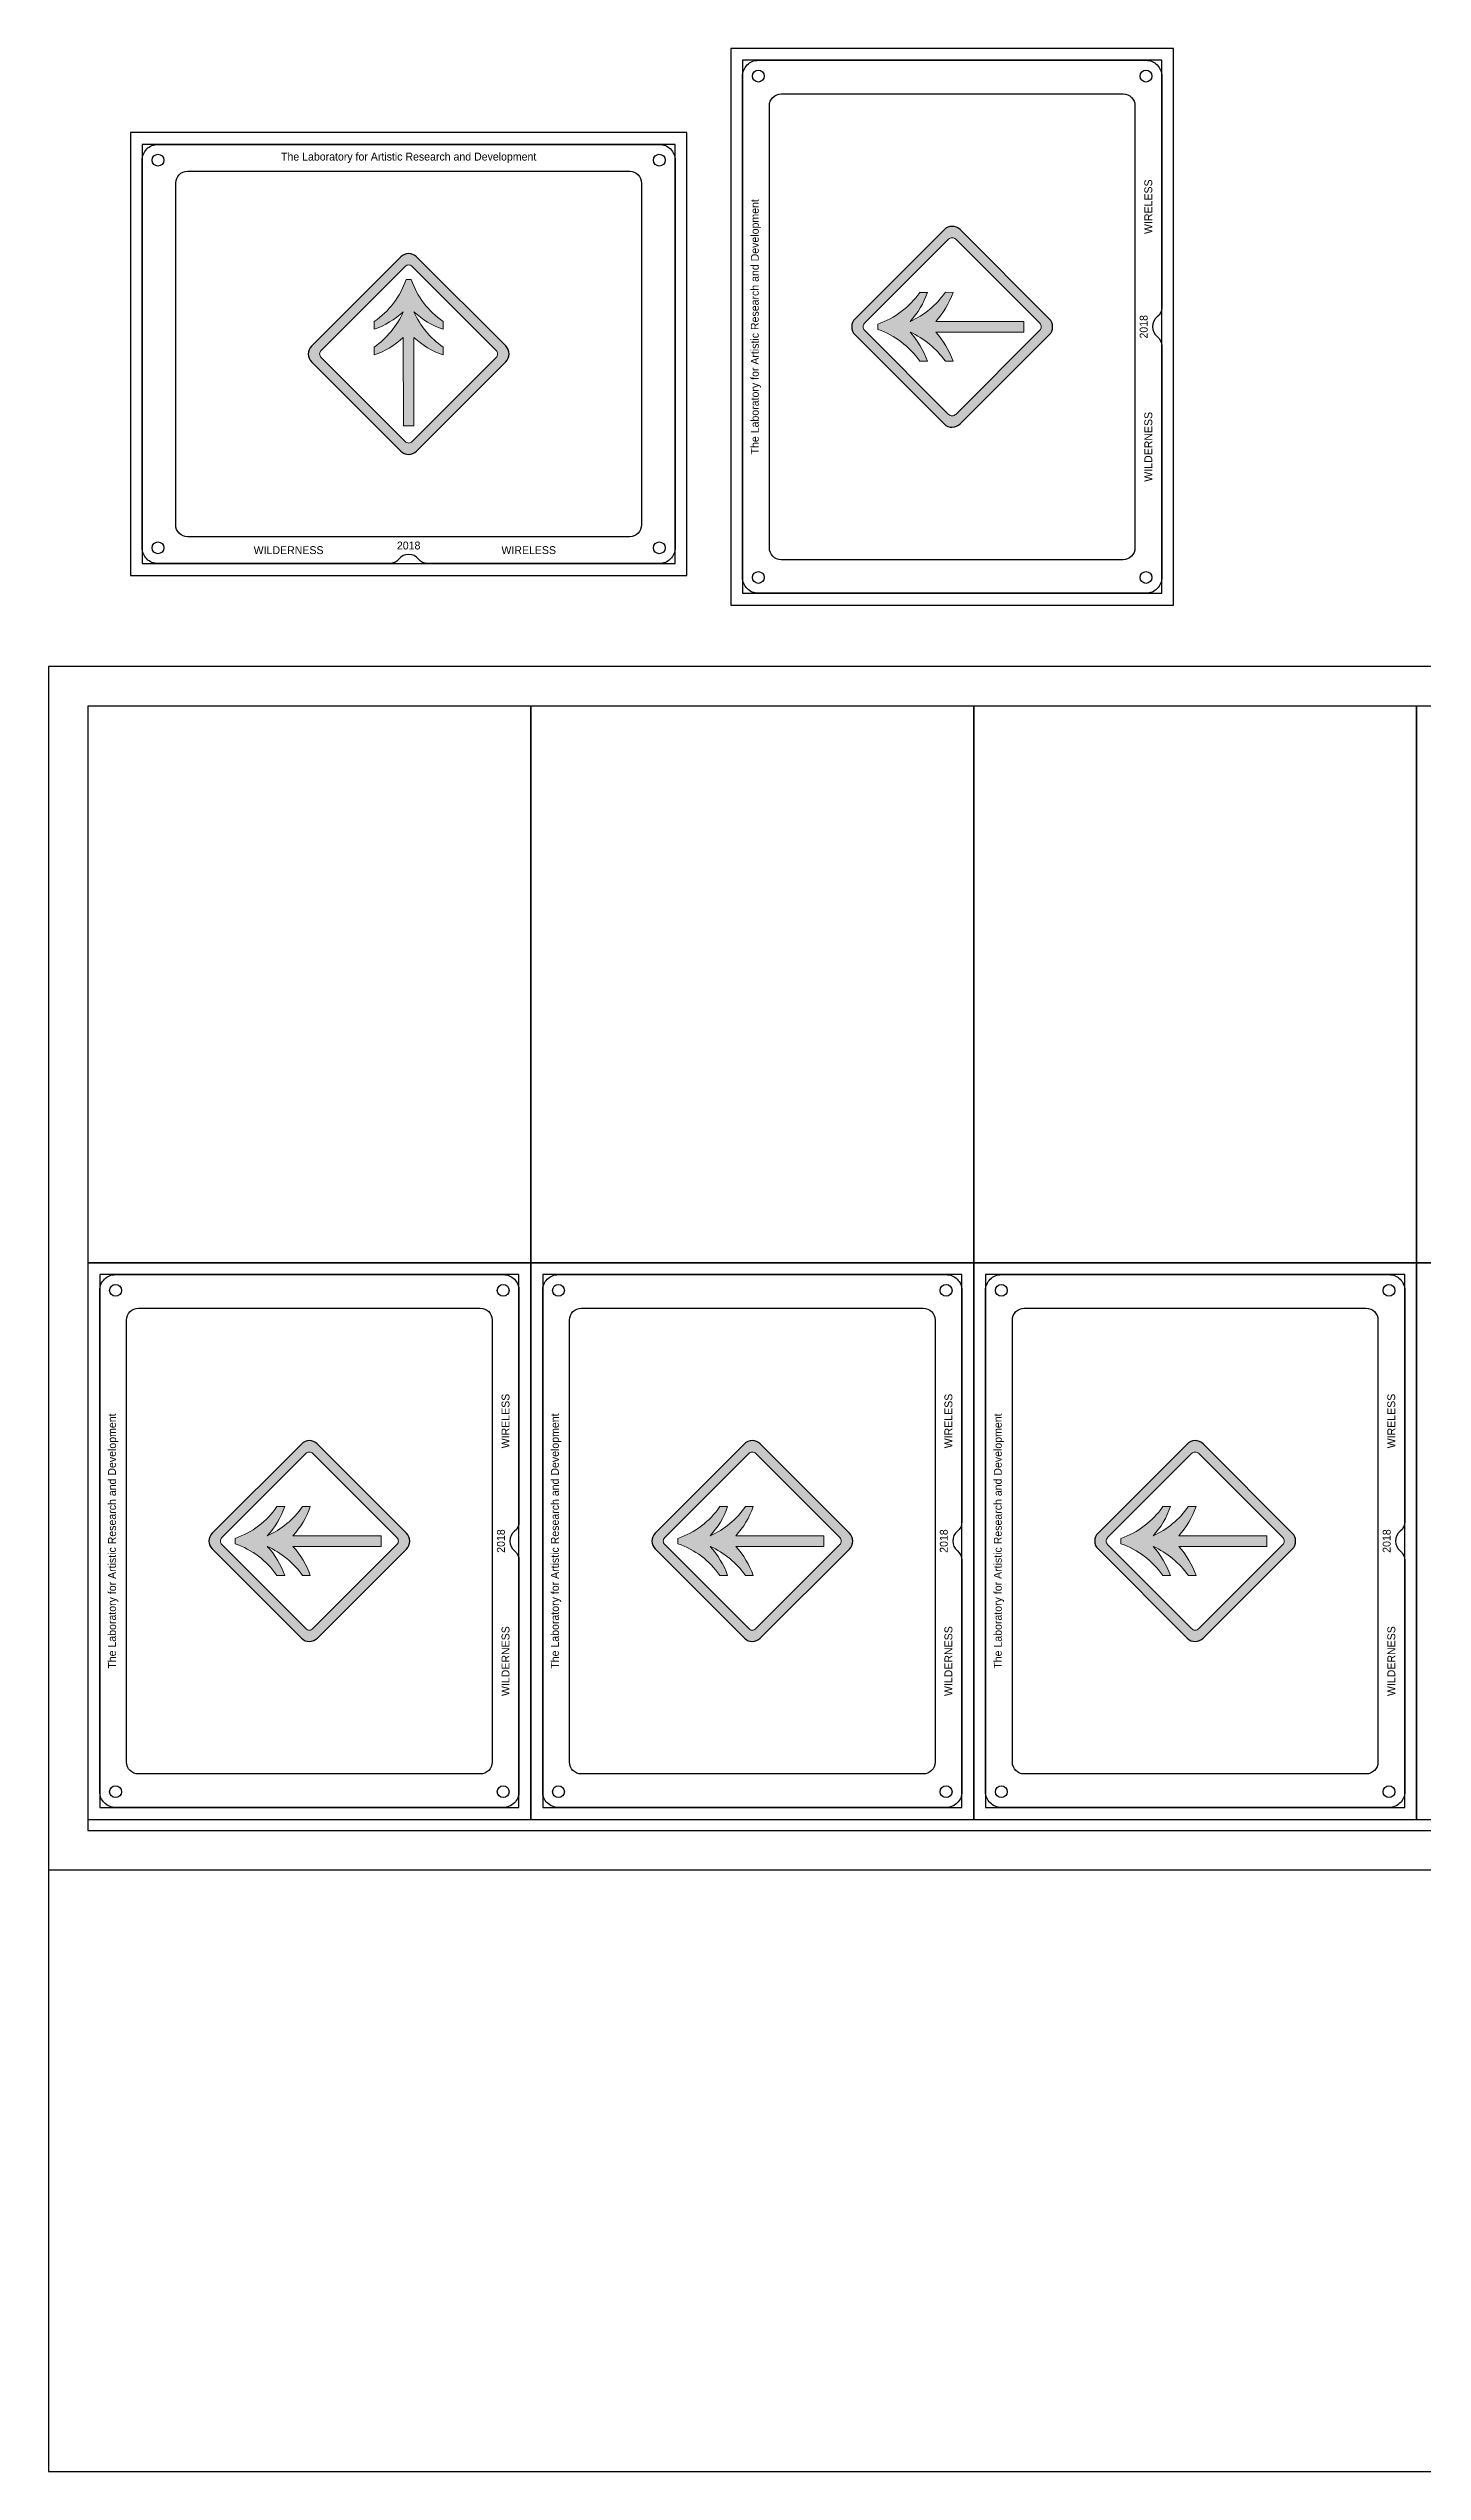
# Model space of a CAD drawing. Header units: millimetres. Extents: x 0 to 762, y -457 to 157.
# Drawn here: x 0 to 348, y -457 to 157 of the extents above; entities that cross this region are included whole.
import ezdxf

# ---------------------------------------------------------------- set-up
doc = ezdxf.new("R2010")
doc.units = ezdxf.units.MM
doc.header["$MEASUREMENT"] = 0
for name, color, linetype in [('Default', 7, 'Continuous'), ('LAYER A', 7, 'Continuous'), ('LAYER G', 7, 'Continuous'), ('LAYER K', 7, 'Continuous')]:
    doc.layers.add(name, color=color, linetype=linetype)

msp = doc.modelspace()

# ---------------------------------------------------------------- hatches: boundary and pattern name
at = {"layer": 'Default'}
h = msp.add_hatch(color=256, dxfattribs=at)
h.dxf.hatch_style = 1
h.paths.add_polyline_path([(204.33, 88.1, 0.414212), (204.33, 84.08), (226.93, 61.48, 0.416461), (230.96, 61.5), (253.57, 84.1, 0.411972), (253.55, 88.1), (230.95, 110.7, 0.417645), (226.91, 110.68)])
h.paths.add_polyline_path([(228.05, 108.28, -0.414214), (229.83, 108.28), (251.12, 86.98, -0.414214), (251.13, 85.21), (229.83, 63.91, -0.414149), (228.05, 63.91), (206.76, 85.2, -0.414278), (206.76, 86.98)], flags=16)
h.paths.add_polyline_path([(220.72, 94.81), (222.69, 94.81, -0.103618), (218.27, 87.42, 0.134813), (227.21, 94.82), (229.18, 94.81, -0.100899), (224.76, 87.42), (247.1, 87.42), (247.1, 84.75), (224.76, 84.75, -0.1003), (229.18, 77.38), (227.21, 77.38, 0.13196), (218.27, 84.75, -0.098845), (222.69, 77.38), (220.72, 77.38, 0.15971), (210.11, 85.43), (210.11, 86.77, 0.159713)], flags=0)
h = msp.add_hatch(color=256, dxfattribs=at)
h.dxf.hatch_style = 1
h.paths.add_polyline_path([(93.26, 103.81, 0.414212), (89.24, 103.81), (66.64, 81.21, 0.416461), (66.65, 77.18), (89.26, 54.58, 0.411972), (93.26, 54.59), (115.86, 77.19, 0.417645), (115.84, 81.23)])
h.paths.add_polyline_path([(113.43, 80.09, -0.414214), (113.43, 78.32), (92.14, 57.02, -0.414214), (90.36, 57.02), (69.07, 78.32, -0.414149), (69.06, 80.09), (90.36, 101.39, -0.414278), (92.13, 101.39)], flags=16)
h.paths.add_polyline_path([(99.97, 87.42), (99.97, 85.46, -0.103618), (92.58, 89.88, 0.134813), (99.97, 80.93), (99.97, 78.96, -0.100899), (92.58, 83.38), (92.58, 61.04), (89.91, 61.04), (89.9, 83.38, -0.1003), (82.54, 78.96), (82.54, 80.93, 0.13196), (89.9, 89.88, -0.098845), (82.54, 85.46), (82.54, 87.42, 0.15971), (90.59, 98.03), (91.92, 98.03, 0.159713)], flags=0)
h = msp.add_hatch(color=256, dxfattribs=at)
h.dxf.hatch_style = 1
h.paths.add_polyline_path([(92.58, 83.38, 0.100899), (99.97, 78.96), (99.97, 80.93, -0.134813), (92.58, 89.88, 0.103618), (99.97, 85.46), (99.97, 87.42, -0.159713), (91.92, 98.03), (90.59, 98.03, -0.15971), (82.54, 87.42), (82.54, 85.46, 0.098845), (89.9, 89.88, -0.13196), (82.54, 80.93), (82.54, 78.96, 0.1003), (89.9, 83.38), (89.91, 61.04), (92.58, 61.04)])
h = msp.add_hatch(color=256, dxfattribs=at)
h.dxf.hatch_style = 1
h.paths.add_polyline_path([(224.76, 87.42, 0.100899), (229.18, 94.81), (227.21, 94.82, -0.134813), (218.27, 87.42, 0.103618), (222.69, 94.81), (220.72, 94.81, -0.159713), (210.11, 86.77), (210.11, 85.43, -0.15971), (220.72, 77.38), (222.69, 77.38, 0.098845), (218.27, 84.75, -0.13196), (227.21, 77.38), (229.18, 77.38, 0.1003), (224.76, 84.75), (247.1, 84.75), (247.1, 87.42)])
h = msp.add_hatch(color=256, dxfattribs=at)
h.dxf.hatch_style = 1
h.paths.add_polyline_path([(41.49, -219.5, 0.414212), (41.49, -223.51), (64.09, -246.12, 0.416461), (68.12, -246.1), (90.73, -223.5, 0.411972), (90.71, -219.49), (68.11, -196.89, 0.417645), (64.07, -196.92)])
h.paths.add_polyline_path([(65.21, -199.32, -0.414214), (66.99, -199.32), (88.28, -220.62, -0.414214), (88.28, -222.39), (66.99, -243.69, -0.414149), (65.21, -243.69), (43.92, -222.39, -0.414278), (43.91, -220.62)], flags=16)
h.paths.add_polyline_path([(57.88, -212.78), (59.85, -212.78, -0.103618), (55.43, -220.17, 0.134813), (64.37, -212.78), (66.34, -212.78, -0.100899), (61.92, -220.17), (84.26, -220.17), (84.26, -222.85), (61.92, -222.85, -0.1003), (66.34, -230.21), (64.37, -230.21, 0.13196), (55.43, -222.85, -0.098845), (59.85, -230.21), (57.88, -230.21, 0.15971), (47.27, -222.17), (47.27, -220.83, 0.159713)], flags=0)
h = msp.add_hatch(color=256, dxfattribs=at)
h.dxf.hatch_style = 1
h.paths.add_polyline_path([(153.69, -219.5, 0.414212), (153.69, -223.51), (176.29, -246.12, 0.416461), (180.32, -246.1), (202.93, -223.5, 0.411972), (202.91, -219.49), (180.31, -196.89, 0.417645), (176.27, -196.92)])
h.paths.add_polyline_path([(177.41, -199.32, -0.414214), (179.19, -199.32), (200.48, -220.62, -0.414214), (200.48, -222.39), (179.19, -243.69, -0.414149), (177.41, -243.69), (156.12, -222.39, -0.414278), (156.11, -220.62)], flags=16)
h.paths.add_polyline_path([(170.08, -212.78), (172.05, -212.78, -0.103618), (167.63, -220.17, 0.134813), (176.57, -212.78), (178.54, -212.78, -0.100899), (174.12, -220.17), (196.46, -220.17), (196.46, -222.85), (174.12, -222.85, -0.1003), (178.54, -230.21), (176.57, -230.21, 0.13196), (167.63, -222.85, -0.098845), (172.05, -230.21), (170.08, -230.21, 0.15971), (159.47, -222.17), (159.47, -220.83, 0.159713)], flags=0)
h = msp.add_hatch(color=256, dxfattribs=at)
h.dxf.hatch_style = 1
h.paths.add_polyline_path([(265.89, -219.5, 0.414212), (265.89, -223.51), (288.49, -246.12, 0.416461), (292.52, -246.1), (315.13, -223.5, 0.411972), (315.11, -219.49), (292.51, -196.89, 0.417645), (288.47, -196.92)])
h.paths.add_polyline_path([(289.61, -199.32, -0.414214), (291.39, -199.32), (312.68, -220.62, -0.414214), (312.68, -222.39), (291.39, -243.69, -0.414149), (289.61, -243.69), (268.32, -222.39, -0.414278), (268.31, -220.62)], flags=16)
h.paths.add_polyline_path([(282.28, -212.78), (284.25, -212.78, -0.103618), (279.83, -220.17, 0.134813), (288.77, -212.78), (290.74, -212.78, -0.100899), (286.32, -220.17), (308.66, -220.17), (308.66, -222.85), (286.32, -222.85, -0.1003), (290.74, -230.21), (288.77, -230.21, 0.13196), (279.83, -222.85, -0.098845), (284.25, -230.21), (282.28, -230.21, 0.15971), (271.67, -222.17), (271.67, -220.83, 0.159713)], flags=0)
h = msp.add_hatch(color=256, dxfattribs=at)
h.dxf.hatch_style = 1
h.paths.add_polyline_path([(61.92, -220.17, 0.100899), (66.34, -212.78), (64.37, -212.78, -0.134813), (55.43, -220.17, 0.103618), (59.85, -212.78), (57.88, -212.78, -0.159713), (47.27, -220.83), (47.27, -222.17, -0.15971), (57.88, -230.21), (59.85, -230.21, 0.098845), (55.43, -222.85, -0.13196), (64.37, -230.21), (66.34, -230.21, 0.1003), (61.92, -222.85), (84.26, -222.85), (84.26, -220.17)])
h = msp.add_hatch(color=256, dxfattribs=at)
h.dxf.hatch_style = 1
h.paths.add_polyline_path([(174.12, -220.17, 0.100899), (178.54, -212.78), (176.57, -212.78, -0.134813), (167.63, -220.17, 0.103618), (172.05, -212.78), (170.08, -212.78, -0.159713), (159.47, -220.83), (159.47, -222.17, -0.15971), (170.08, -230.21), (172.05, -230.21, 0.098845), (167.63, -222.85, -0.13196), (176.57, -230.21), (178.54, -230.21, 0.1003), (174.12, -222.85), (196.46, -222.85), (196.46, -220.17)])
h = msp.add_hatch(color=256, dxfattribs=at)
h.dxf.hatch_style = 1
h.paths.add_polyline_path([(286.32, -220.17, 0.100899), (290.74, -212.78), (288.77, -212.78, -0.134813), (279.83, -220.17, 0.103618), (284.25, -212.78), (282.28, -212.78, -0.159713), (271.67, -220.83), (271.67, -222.17, -0.15971), (282.28, -230.21), (284.25, -230.21, 0.098845), (279.83, -222.85, -0.13196), (288.77, -230.21), (290.74, -230.21, 0.1003), (286.32, -222.85), (308.66, -222.85), (308.66, -220.17)])

# ---------------------------------------------------------------- linework, layer by layer
for points in [[(204.33, 84.08), (226.93, 61.48, 0.416459), (230.96, 61.5), (253.54, 84.07, 0.416459), (253.55, 88.1), (230.95, 110.7, 0.417645), (226.91, 110.68), (204.33, 88.1, 0.414214)], [(89.24, 103.81), (66.64, 81.21, 0.416459), (66.65, 77.18), (89.23, 54.61, 0.416459), (93.26, 54.59), (115.86, 77.19, 0.417645), (115.84, 81.23), (93.26, 103.81, 0.414214)], [(41.49, -223.51), (64.09, -246.12, 0.416459), (68.12, -246.1), (90.7, -223.53, 0.416459), (90.71, -219.49), (68.11, -196.89, 0.417645), (64.07, -196.92), (41.49, -219.5, 0.414214)], [(153.69, -223.51), (176.29, -246.12, 0.416459), (180.32, -246.1), (202.9, -223.53, 0.416459), (202.91, -219.49), (180.31, -196.89, 0.417645), (176.27, -196.92), (153.69, -219.5, 0.414214)], [(265.89, -223.51), (288.49, -246.12, 0.416459), (292.52, -246.1), (315.1, -223.53, 0.416459), (315.11, -219.49), (292.51, -196.89, 0.417645), (288.47, -196.92), (265.89, -219.5, 0.414214)]]:
    msp.add_lwpolyline(points, format="xyb", close=True, dxfattribs=at)
at = {"layer": 'Default', "color": 7, "lineweight": 13}
for points in [[(228.05, 108.28), (206.76, 86.98, 0.414721), (206.76, 85.2), (228.05, 63.91, 0.414721), (229.83, 63.91), (251.12, 85.2, 0.414675), (251.12, 86.98), (229.83, 108.28, 0.414675)], [(113.43, 80.09), (92.14, 101.39, 0.414721), (90.36, 101.39), (69.07, 80.09, 0.414721), (69.07, 78.32), (90.36, 57.02, 0.414675), (92.14, 57.02), (113.43, 78.32, 0.414675)], [(91.92, 98.03, 0.159713), (99.97, 87.42), (99.97, 85.46, -0.103618), (92.58, 89.88, 0.134813), (99.97, 80.93), (99.97, 78.96, -0.100899), (92.58, 83.38), (92.58, 61.04), (89.91, 61.04), (89.9, 83.38, -0.1003), (82.54, 78.96), (82.54, 80.93, 0.13196), (89.9, 89.88, -0.098845), (82.54, 85.46), (82.54, 87.42, 0.15971), (90.59, 98.03)], [(210.11, 86.77, 0.159713), (220.72, 94.81), (222.69, 94.81, -0.103618), (218.27, 87.42, 0.134813), (227.21, 94.82), (229.18, 94.81, -0.100899), (224.76, 87.42), (247.1, 87.42), (247.1, 84.75), (224.76, 84.75, -0.1003), (229.18, 77.38), (227.21, 77.38, 0.13196), (218.27, 84.75, -0.098845), (222.69, 77.38), (220.72, 77.38, 0.15971), (210.11, 85.43)], [(65.21, -199.32), (43.92, -220.62, 0.414721), (43.92, -222.39), (65.21, -243.69, 0.414721), (66.99, -243.69), (88.28, -222.39, 0.414675), (88.28, -220.62), (66.99, -199.32, 0.414675)], [(177.41, -199.32), (156.12, -220.62, 0.414721), (156.12, -222.39), (177.41, -243.69, 0.414721), (179.19, -243.69), (200.48, -222.39, 0.414675), (200.48, -220.62), (179.19, -199.32, 0.414675)], [(289.61, -199.32), (268.32, -220.62, 0.414721), (268.32, -222.39), (289.61, -243.69, 0.414721), (291.39, -243.69), (312.68, -222.39, 0.414675), (312.68, -220.62), (291.39, -199.32, 0.414675)], [(47.27, -220.83, 0.159713), (57.88, -212.78), (59.85, -212.78, -0.103618), (55.43, -220.17, 0.134813), (64.37, -212.78), (66.34, -212.78, -0.100899), (61.92, -220.17), (84.26, -220.17), (84.26, -222.85), (61.92, -222.85, -0.1003), (66.34, -230.21), (64.37, -230.21, 0.13196), (55.43, -222.85, -0.098845), (59.85, -230.21), (57.88, -230.21, 0.15971), (47.27, -222.17)], [(159.47, -220.83, 0.159713), (170.08, -212.78), (172.05, -212.78, -0.103618), (167.63, -220.17, 0.134813), (176.57, -212.78), (178.54, -212.78, -0.100899), (174.12, -220.17), (196.46, -220.17), (196.46, -222.85), (174.12, -222.85, -0.1003), (178.54, -230.21), (176.57, -230.21, 0.13196), (167.63, -222.85, -0.098845), (172.05, -230.21), (170.08, -230.21, 0.15971), (159.47, -222.17)], [(271.67, -220.83, 0.159713), (282.28, -212.78), (284.25, -212.78, -0.103618), (279.83, -220.17, 0.134813), (288.77, -212.78), (290.74, -212.78, -0.100899), (286.32, -220.17), (308.66, -220.17), (308.66, -222.85), (286.32, -222.85, -0.1003), (290.74, -230.21), (288.77, -230.21, 0.13196), (279.83, -222.85, -0.098845), (284.25, -230.21), (282.28, -230.21, 0.15971), (271.67, -222.17)]]:
    msp.add_lwpolyline(points, format="xyb", close=True, dxfattribs=at)
at = {"layer": 'Default'}
for points in [[(0, -304.8), (609.6, -304.8), (609.6, 0), (0, 0)], [(0, -457.2), (762, -457.2), (762, 0), (0, 0)], [(10, -294.8), (599.6, -294.8), (599.6, -10), (10, -10)]]:
    msp.add_lwpolyline(points, close=True, dxfattribs=at)
at = {"layer": 'LAYER A'}
for points in [[(172.84, 15.59), (285.04, 15.59), (285.04, 156.59), (172.84, 156.59)], [(175.84, 18.59), (282.04, 18.59), (282.04, 153.59), (175.84, 153.59)], [(20.75, 135.3), (20.75, 23.1), (161.75, 23.1), (161.75, 135.3)], [(23.75, 132.3), (23.75, 26.1), (158.75, 26.1), (158.75, 132.3)], [(10, -151), (122.2, -151), (122.2, -10), (10, -10)], [(122.2, -151), (234.4, -151), (234.4, -10), (122.2, -10)], [(234.4, -151), (346.6, -151), (346.6, -10), (234.4, -10)], [(346.6, -151), (458.8, -151), (458.8, -10), (346.6, -10)], [(10, -292), (122.2, -292), (122.2, -151), (10, -151)], [(122.2, -292), (234.4, -292), (234.4, -151), (122.2, -151)], [(234.4, -292), (346.6, -292), (346.6, -151), (234.4, -151)], [(346.6, -292), (458.8, -292), (458.8, -151), (346.6, -151)], [(13, -289), (119.2, -289), (119.2, -154), (13, -154)], [(125.2, -289), (231.4, -289), (231.4, -154), (125.2, -154)], [(237.4, -289), (343.6, -289), (343.6, -154), (237.4, -154)]]:
    msp.add_lwpolyline(points, close=True, dxfattribs=at)
at = {"layer": 'LAYER G', "color": 254}
for points in [[(220.64, 145.09), (272.24, 145.09, -0.414213), (275.24, 142.09), (275.24, 30.09, -0.414214), (272.24, 27.09), (185.64, 27.09, -0.414213), (182.64, 30.09), (182.64, 142.09, -0.414214), (185.64, 145.09)], [(150.25, 87.5), (150.25, 35.9, -0.414213), (147.25, 32.9), (35.25, 32.9, -0.414214), (32.25, 35.9), (32.25, 122.5, -0.414213), (35.25, 125.5), (147.25, 125.5, -0.414214), (150.25, 122.5)], [(57.8, -162.5), (109.4, -162.5, -0.414213), (112.4, -165.5), (112.4, -277.5, -0.414214), (109.4, -280.5), (22.8, -280.5, -0.414213), (19.8, -277.5), (19.8, -165.5, -0.414214), (22.8, -162.5)], [(170, -162.5), (221.6, -162.5, -0.414213), (224.6, -165.5), (224.6, -277.5, -0.414214), (221.6, -280.5), (135, -280.5, -0.414213), (132, -277.5), (132, -165.5, -0.414214), (135, -162.5)], [(282.2, -162.5), (333.8, -162.5, -0.414213), (336.8, -165.5), (336.8, -277.5, -0.414214), (333.8, -280.5), (247.2, -280.5, -0.414213), (244.2, -277.5), (244.2, -165.5, -0.414214), (247.2, -162.5)]]:
    msp.add_lwpolyline(points, format="xyb", close=True, dxfattribs=at)
at = {"layer": 'LAYER K', "color": 5}
for points in [[(282.04, 22.59, -0.414214), (278.04, 18.59), (179.84, 18.59, -0.414214), (175.84, 22.59), (175.84, 149.59, -0.414214), (179.84, 153.59), (278.04, 153.59, -0.414214), (282.04, 149.59), (282.04, 90.92, -0.228587), (280.91, 88.58, 0.482378), (280.91, 83.61, -0.228587), (282.04, 81.26)], [(27.75, 26.1, -0.414214), (23.75, 30.1), (23.75, 128.3, -0.414214), (27.75, 132.3), (154.75, 132.3, -0.414214), (158.75, 128.3), (158.75, 30.1, -0.414214), (154.75, 26.1), (96.08, 26.1, -0.228587), (93.73, 27.24, 0.482378), (88.76, 27.24, -0.228587), (86.42, 26.1)], [(119.2, -285, -0.414214), (115.2, -289), (17, -289, -0.414214), (13, -285), (13, -158, -0.414214), (17, -154), (115.2, -154, -0.414214), (119.2, -158), (119.2, -216.67, -0.228587), (118.07, -219.02, 0.482378), (118.07, -223.99, -0.228587), (119.2, -226.34)], [(231.4, -285, -0.414214), (227.4, -289), (129.2, -289, -0.414214), (125.2, -285), (125.2, -158, -0.414214), (129.2, -154), (227.4, -154, -0.414214), (231.4, -158), (231.4, -216.67, -0.228587), (230.27, -219.02, 0.482378), (230.27, -223.99, -0.228587), (231.4, -226.34)], [(343.6, -285, -0.414214), (339.6, -289), (241.4, -289, -0.414214), (237.4, -285), (237.4, -158, -0.414214), (241.4, -154), (339.6, -154, -0.414214), (343.6, -158), (343.6, -216.67, -0.228587), (342.47, -219.02, 0.482378), (342.47, -223.99, -0.228587), (343.6, -226.34)]]:
    msp.add_lwpolyline(points, format="xyb", close=True, dxfattribs=at)
at = {"layer": 'LAYER K', "color": 1}
for centre in [(179.84, 149.59), (278.04, 149.59), (27.75, 128.3), (154.75, 128.3), (27.75, 30.1), (154.75, 30.1), (179.84, 22.59), (278.04, 22.59), (17, -158), (115.2, -158), (129.2, -158), (227.4, -158), (241.4, -158), (339.6, -158), (17, -285), (115.2, -285), (129.2, -285), (227.4, -285), (241.4, -285), (339.6, -285)]:
    msp.add_circle(centre, 1.5, dxfattribs=at)

# ---------------------------------------------------------------- texts
at = {"layer": 'Default', "color": 3, "char_height": 2, "attachment_point": 5}
for s, width, heights, insert in [('The Laboratory for Artistic Research and Development', 112, [0.267], (91.25, 128.9)), ('2018', 9.6657, [0], (91.25, 30.67)), ('WILDERNESS', 51.1672, [0], (60.83, 29.5)), ('WIRELESS', 51.1672, [0], (121.67, 29.5))]:
    msp.add_mtext_dynamic_manual_height_columns(s, width=width, gutter_width=1, heights=heights, dxfattribs=dict(at, insert=insert))
at = {"layer": 'Default', "color": 3, "char_height": 2, "attachment_point": 5, "rotation": 90}
for s, width, heights, insert in [('WIRELESS', 51.1672, [0], (278.64, 116.51)), ('The Laboratory for Artistic Research and Development', 112, [0.267], (179.24, 86.09)), ('2018', 9.6657, [0], (277.47, 86.09)), ('WILDERNESS', 51.1672, [0], (278.64, 55.68)), ('The Laboratory for Artistic Research and Development', 112, [0.267], (16.4, -221.5)), ('WIRELESS', 51.1672, [0], (115.8, -191.09)), ('The Laboratory for Artistic Research and Development', 112, [0.267], (128.6, -221.5)), ('WIRELESS', 51.1672, [0], (228, -191.09)), ('The Laboratory for Artistic Research and Development', 112, [0.267], (240.8, -221.5)), ('WIRELESS', 51.1672, [0], (340.2, -191.09)), ('2018', 9.6657, [0], (114.63, -221.5)), ('2018', 9.6657, [0], (226.83, -221.5)), ('2018', 9.6657, [0], (339.03, -221.5)), ('WILDERNESS', 51.1672, [0], (115.8, -251.92)), ('WILDERNESS', 51.1672, [0], (228, -251.92)), ('WILDERNESS', 51.1672, [0], (340.2, -251.92))]:
    msp.add_mtext_dynamic_manual_height_columns(s, width=width, gutter_width=1, heights=heights, dxfattribs=dict(at, insert=insert))

doc.saveas('drawing.dxf')
